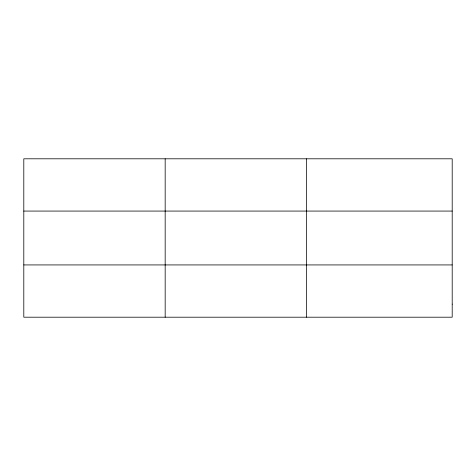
<?xml version="1.0" encoding="UTF-8"?>
<svg xmlns="http://www.w3.org/2000/svg" width="476" height="476" viewBox="0 0 476 476"><rect width="100%" height="100%" fill="white"/><g stroke="black" fill="none" stroke-linecap="round" stroke-linejoin="round"><path stroke-width="0.71" d="M165.172 317.2L165.172 158.8M306.544 317.2L306.544 158.8M23.8 211.07L452.2 211.07M23.8 264.93L452.2 264.93M452.2 304.128L452.2 317.2L23.8 317.2L23.8 158.8L452.2 158.8L452.2 304.128"/></g></svg>
